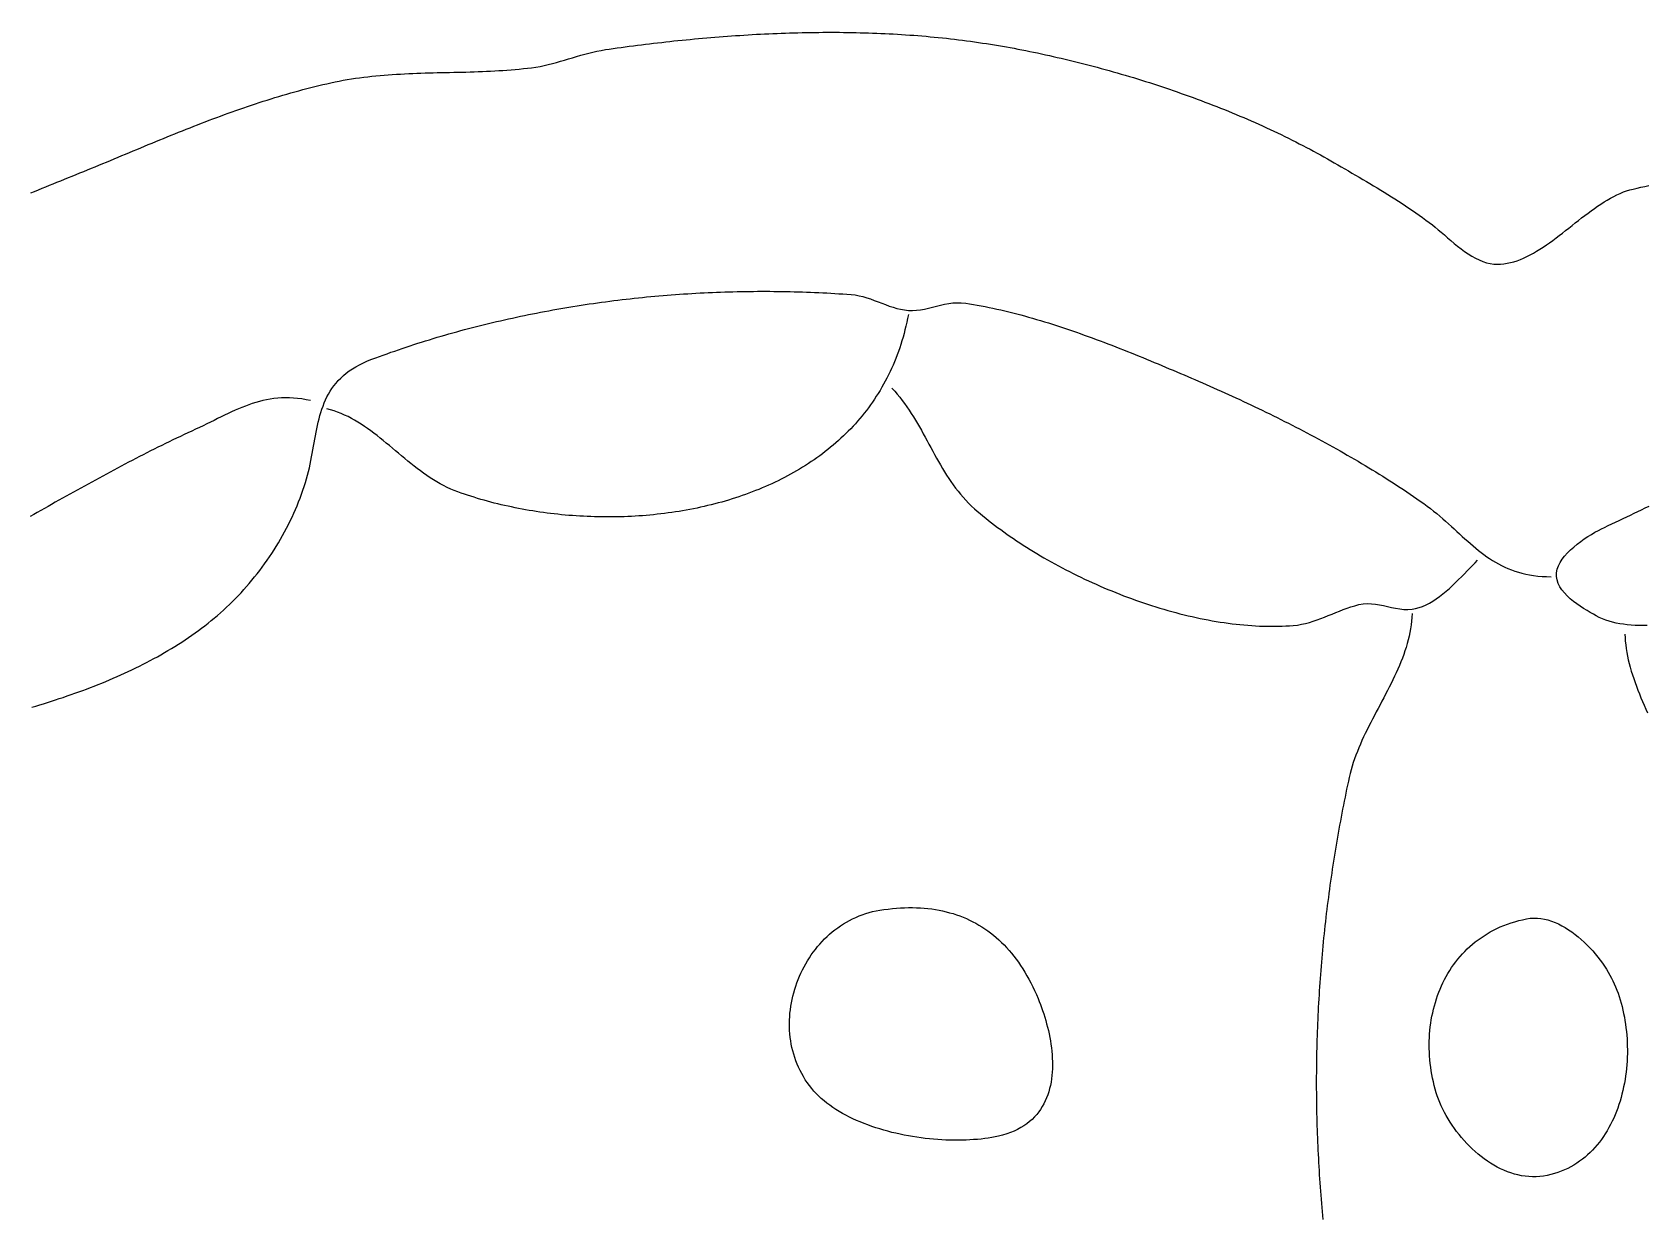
# Model space of a CAD drawing. Header units: millimetres. Extents: x 77 to 1225, y 196 to 1306.
# Drawn here: x 298.2 to 692.5, y 1013.1 to 1302.3 of the extents above; entities that cross this region are included whole.
import ezdxf

# ---------------------------------------------------------------- set-up
doc = ezdxf.new("R2010")
doc.units = ezdxf.units.MM
doc.layers.add('0_0_0', color=3, linetype='Continuous')

msp = doc.modelspace()

# ---------------------------------------------------------------- linework, layer by layer
at = {"layer": '0_0_0'}
for points in [[(297.9, 1263.12), (298.8, 1263.5), (299.71, 1263.88), (300.62, 1264.25), (301.53, 1264.63), (302.44, 1265), (303.35, 1265.36), (304.26, 1265.73), (305.18, 1266.1), (306.12, 1266.47), (307.05, 1266.85), (307.99, 1267.23), (308.93, 1267.61), (309.86, 1267.99), (310.8, 1268.37), (311.73, 1268.75), (312.66, 1269.13), (313.59, 1269.52), (314.52, 1269.9), (315.45, 1270.29), (316.38, 1270.67), (317.31, 1271.06), (318.24, 1271.45), (319.17, 1271.83), (320.09, 1272.22), (321.02, 1272.61), (321.94, 1272.99), (322.87, 1273.38), (323.79, 1273.76), (324.72, 1274.15), (325.64, 1274.53), (326.57, 1274.91), (327.49, 1275.3), (328.42, 1275.68), (329.34, 1276.06), (330.27, 1276.44), (331.19, 1276.81), (332.12, 1277.19), (333.05, 1277.56), (333.97, 1277.94), (334.9, 1278.31), (335.83, 1278.68), (336.76, 1279.04), (337.69, 1279.41), (338.62, 1279.77), (339.55, 1280.13), (340.48, 1280.49), (341.41, 1280.85), (342.35, 1281.2), (343.28, 1281.55), (344.22, 1281.9), (345.16, 1282.24), (346.1, 1282.58), (347.04, 1282.92), (347.98, 1283.26), (348.92, 1283.59), (349.87, 1283.92), (350.81, 1284.24), (351.76, 1284.56), (352.71, 1284.88), (353.66, 1285.19), (354.62, 1285.5), (355.57, 1285.8), (356.53, 1286.1), (357.49, 1286.4), (358.45, 1286.69), (359.41, 1286.98), (360.38, 1287.26), (361.35, 1287.54), (362.32, 1287.81), (363.29, 1288.08), (364.27, 1288.34), (365.25, 1288.59), (366.23, 1288.85), (367.21, 1289.09), (368.2, 1289.33), (369.19, 1289.57), (370.18, 1289.8), (371.18, 1290.02), (372.17, 1290.23), (373.17, 1290.43), (374.17, 1290.62), (375.17, 1290.79), (376.17, 1290.96), (377.17, 1291.11), (378.17, 1291.25), (379.17, 1291.38), (380.17, 1291.5), (381.17, 1291.61), (382.16, 1291.71), (383.16, 1291.81), (384.16, 1291.89), (385.16, 1291.97), (386.16, 1292.04), (387.16, 1292.1), (388.16, 1292.16), (389.16, 1292.21), (390.16, 1292.26), (391.16, 1292.3), (392.16, 1292.34), (393.15, 1292.38), (394.15, 1292.41), (395.15, 1292.44), (396.15, 1292.46), (397.15, 1292.49), (398.15, 1292.51), (399.15, 1292.53), (400.15, 1292.56), (401.15, 1292.58), (402.15, 1292.6), (403.15, 1292.63), (404.15, 1292.65), (405.15, 1292.68), (406.15, 1292.71), (407.15, 1292.75), (408.15, 1292.78), (409.16, 1292.83), (410.16, 1292.87), (411.16, 1292.92), (412.16, 1292.98), (413.16, 1293.04), (414.16, 1293.11), (415.16, 1293.19), (416.17, 1293.27), (417.17, 1293.37), (418.17, 1293.47), (419.17, 1293.58), (420.18, 1293.69), (421.21, 1293.84), (422.23, 1294.02), (423.24, 1294.23), (424.25, 1294.46), (425.25, 1294.71), (426.24, 1294.98), (427.23, 1295.26), (428.22, 1295.56), (429.2, 1295.85), (430.18, 1296.15), (431.17, 1296.45), (432.16, 1296.74), (433.14, 1297.02), (434.14, 1297.28), (435.14, 1297.52), (436.14, 1297.75), (437.15, 1297.94), (438.18, 1298.11), (439.15, 1298.25), (440.12, 1298.38), (441.1, 1298.52), (442.07, 1298.65), (443.05, 1298.79), (444.03, 1298.92), (445.02, 1299.05), (446, 1299.17), (446.99, 1299.3), (447.97, 1299.42), (448.96, 1299.54), (449.95, 1299.66), (450.95, 1299.77), (451.94, 1299.89), (452.93, 1300), (453.93, 1300.11), (454.93, 1300.22), (455.92, 1300.32), (456.92, 1300.42), (457.92, 1300.52), (458.92, 1300.62), (459.93, 1300.72), (460.93, 1300.81), (461.94, 1300.9), (462.94, 1300.99), (463.95, 1301.08), (464.95, 1301.16), (465.96, 1301.24), (466.97, 1301.32), (467.98, 1301.39), (468.99, 1301.47), (470, 1301.54), (471.01, 1301.6), (472.03, 1301.67), (473.04, 1301.73), (474.05, 1301.79), (475.06, 1301.85), (476.08, 1301.9), (477.09, 1301.95), (478.11, 1302), (479.12, 1302.04), (480.14, 1302.09), (481.15, 1302.12), (482.17, 1302.16), (483.18, 1302.19), (484.2, 1302.22), (485.22, 1302.25), (486.23, 1302.27), (487.25, 1302.29), (488.26, 1302.31), (489.28, 1302.32), (490.29, 1302.33), (491.31, 1302.34), (492.32, 1302.35), (493.34, 1302.35), (494.35, 1302.34), (495.37, 1302.34), (496.38, 1302.33), (497.39, 1302.31), (498.41, 1302.3), (499.42, 1302.28), (500.43, 1302.25), (501.44, 1302.23), (502.45, 1302.19), (503.46, 1302.16), (504.47, 1302.12), (505.48, 1302.08), (506.49, 1302.03), (507.49, 1301.98), (508.5, 1301.93), (509.5, 1301.87), (510.51, 1301.81), (511.51, 1301.75), (512.51, 1301.68), (513.51, 1301.61), (514.51, 1301.53), (515.51, 1301.45), (516.51, 1301.36), (517.5, 1301.27), (518.5, 1301.18), (519.49, 1301.08), (520.48, 1300.98), (521.48, 1300.88), (522.46, 1300.77), (523.45, 1300.65), (524.44, 1300.54), (525.42, 1300.41), (526.41, 1300.29), (527.39, 1300.15), (528.37, 1300.02), (529.35, 1299.88), (530.32, 1299.73), (531.3, 1299.59), (532.27, 1299.43), (533.24, 1299.27), (534.21, 1299.11), (535.18, 1298.94), (536.12, 1298.78), (537.06, 1298.61), (538, 1298.43), (538.95, 1298.25), (539.9, 1298.07), (540.86, 1297.88), (541.81, 1297.69), (542.77, 1297.49), (543.73, 1297.29), (544.69, 1297.09), (545.65, 1296.88), (546.62, 1296.66), (547.58, 1296.45), (548.55, 1296.23), (549.52, 1296), (550.49, 1295.77), (551.47, 1295.54), (552.44, 1295.3), (553.42, 1295.06), (554.39, 1294.82), (555.37, 1294.57), (556.35, 1294.32), (557.32, 1294.06), (558.3, 1293.8), (559.28, 1293.53), (560.26, 1293.26), (561.24, 1292.99), (562.22, 1292.72), (563.2, 1292.44), (564.18, 1292.15), (565.17, 1291.86), (566.15, 1291.57), (567.13, 1291.28), (568.11, 1290.98), (569.09, 1290.67), (570.06, 1290.37), (571.04, 1290.06), (572.02, 1289.74), (573, 1289.42), (573.97, 1289.1), (574.95, 1288.78), (575.92, 1288.45), (576.89, 1288.11), (577.87, 1287.78), (578.83, 1287.44), (579.8, 1287.09), (580.77, 1286.74), (581.73, 1286.39), (582.7, 1286.04), (583.66, 1285.68), (584.62, 1285.32), (585.57, 1284.95), (586.53, 1284.58), (587.48, 1284.21), (588.43, 1283.84), (589.38, 1283.46), (590.33, 1283.07), (591.27, 1282.69), (592.21, 1282.3), (593.14, 1281.9), (594.08, 1281.51), (595.01, 1281.11), (595.94, 1280.7), (596.86, 1280.29), (597.78, 1279.88), (598.7, 1279.47), (599.61, 1279.05), (600.52, 1278.63), (601.43, 1278.21), (602.33, 1277.78), (603.23, 1277.35), (604.13, 1276.92), (605.02, 1276.48), (605.9, 1276.04), (606.79, 1275.59), (607.66, 1275.15), (608.54, 1274.7), (609.41, 1274.24), (610.27, 1273.79), (611.13, 1273.33), (611.98, 1272.87), (612.83, 1272.4), (613.67, 1271.93), (614.51, 1271.46), (615.35, 1270.98), (616.18, 1270.5), (617.04, 1270), (617.9, 1269.5), (618.77, 1268.99), (619.65, 1268.49), (620.52, 1267.98), (621.4, 1267.47), (622.28, 1266.95), (623.15, 1266.44), (624.03, 1265.92), (624.91, 1265.4), (625.79, 1264.87), (626.67, 1264.34), (627.54, 1263.81), (628.42, 1263.27), (629.29, 1262.73), (630.16, 1262.19), (631.02, 1261.64), (631.88, 1261.09), (632.74, 1260.53), (633.59, 1259.97), (634.44, 1259.41), (635.28, 1258.83), (636.11, 1258.26), (636.94, 1257.68), (637.76, 1257.09), (638.57, 1256.49), (639.38, 1255.89), (640.18, 1255.29), (640.87, 1254.74), (641.6, 1254.14), (642.34, 1253.51), (643.1, 1252.85), (643.88, 1252.18), (644.68, 1251.49), (645.5, 1250.81), (646.33, 1250.14), (647.18, 1249.48), (648.03, 1248.85), (648.9, 1248.25), (649.78, 1247.69), (650.66, 1247.19), (651.56, 1246.75), (652.46, 1246.37), (653.36, 1246.07), (654.27, 1245.86), (655.18, 1245.74), (655.99, 1245.71), (656.81, 1245.73), (657.62, 1245.81), (658.43, 1245.93), (659.24, 1246.1), (660.04, 1246.32), (660.85, 1246.58), (661.65, 1246.88), (662.45, 1247.21), (663.24, 1247.58), (664.04, 1247.99), (664.83, 1248.42), (665.62, 1248.89), (666.41, 1249.38), (667.2, 1249.89), (667.99, 1250.42), (668.78, 1250.97), (669.56, 1251.54), (670.35, 1252.12), (671.13, 1252.72), (671.91, 1253.32), (672.7, 1253.93), (673.48, 1254.55), (674.26, 1255.16), (675.04, 1255.78), (675.82, 1256.39), (676.6, 1257), (677.38, 1257.6), (678.17, 1258.19), (678.95, 1258.77), (679.73, 1259.33), (680.51, 1259.88), (681.29, 1260.4), (682.08, 1260.91), (682.86, 1261.39), (683.65, 1261.84), (684.43, 1262.27), (685.22, 1262.66), (686.01, 1263.02), (686.8, 1263.35), (687.59, 1263.63), (688.38, 1263.88), (689.18, 1264.08), (690.13, 1264.29), (691.08, 1264.51), (692.04, 1264.73), (693, 1264.95)], [(298.12, 1137.51), (299.08, 1137.8), (300.04, 1138.1), (301, 1138.39), (301.96, 1138.7), (302.92, 1139), (303.88, 1139.31), (304.83, 1139.63), (305.79, 1139.95), (306.74, 1140.28), (307.7, 1140.61), (308.65, 1140.94), (309.59, 1141.28), (310.54, 1141.63), (311.48, 1141.98), (312.43, 1142.34), (313.37, 1142.7), (314.3, 1143.07), (315.24, 1143.45), (316.17, 1143.83), (317.09, 1144.22), (318.02, 1144.61), (318.94, 1145.01), (319.86, 1145.42), (320.77, 1145.83), (321.68, 1146.26), (322.58, 1146.68), (323.48, 1147.12), (324.38, 1147.56), (325.27, 1148.01), (326.16, 1148.46), (327.04, 1148.93), (327.92, 1149.4), (328.79, 1149.88), (329.66, 1150.36), (330.52, 1150.86), (331.37, 1151.36), (332.22, 1151.87), (333.07, 1152.39), (333.91, 1152.92), (334.74, 1153.46), (335.56, 1154), (336.38, 1154.55), (337.19, 1155.12), (338, 1155.69), (338.8, 1156.27), (339.59, 1156.86), (340.37, 1157.45), (341.15, 1158.06), (341.92, 1158.68), (342.68, 1159.31), (343.43, 1159.95), (344.18, 1160.59), (344.92, 1161.26), (345.66, 1161.94), (346.38, 1162.63), (347.1, 1163.33), (347.81, 1164.04), (348.52, 1164.76), (349.21, 1165.5), (349.89, 1166.25), (350.56, 1167), (351.23, 1167.77), (351.88, 1168.55), (352.52, 1169.34), (353.15, 1170.13), (353.77, 1170.94), (354.38, 1171.76), (354.98, 1172.58), (355.57, 1173.41), (356.15, 1174.25), (356.71, 1175.1), (357.27, 1175.96), (357.81, 1176.82), (358.34, 1177.69), (358.85, 1178.57), (359.35, 1179.46), (359.85, 1180.35), (360.32, 1181.25), (360.79, 1182.15), (361.24, 1183.06), (361.67, 1183.97), (362.1, 1184.89), (362.51, 1185.82), (362.9, 1186.75), (363.28, 1187.68), (363.64, 1188.62), (364, 1189.56), (364.33, 1190.51), (364.65, 1191.46), (364.95, 1192.41), (365.22, 1193.3), (365.47, 1194.2), (365.7, 1195.09), (365.91, 1195.98), (366.1, 1196.87), (366.29, 1197.76), (366.46, 1198.64), (366.62, 1199.52), (366.78, 1200.39), (366.94, 1201.26), (367.09, 1202.13), (367.24, 1202.98), (367.4, 1203.83), (367.56, 1204.68), (367.72, 1205.51), (367.9, 1206.34), (368.08, 1207.15), (368.28, 1207.96), (368.49, 1208.76), (368.72, 1209.54), (368.97, 1210.32), (369.24, 1211.08), (369.53, 1211.83), (369.85, 1212.57), (370.19, 1213.29), (370.57, 1214), (370.97, 1214.69), (371.42, 1215.37), (371.89, 1216.03), (372.41, 1216.68), (372.96, 1217.31), (373.56, 1217.92), (374.2, 1218.51), (374.89, 1219.08), (375.62, 1219.64), (376.41, 1220.17), (377.25, 1220.68), (378.14, 1221.18), (379.09, 1221.65), (380.1, 1222.09), (381.18, 1222.52), (382.1, 1222.86), (383.02, 1223.2), (383.95, 1223.54), (384.87, 1223.87), (385.8, 1224.2), (386.74, 1224.52), (387.67, 1224.84), (388.6, 1225.16), (389.54, 1225.48), (390.48, 1225.79), (391.42, 1226.09), (392.37, 1226.4), (393.31, 1226.69), (394.26, 1226.99), (395.21, 1227.28), (396.16, 1227.57), (397.11, 1227.86), (398.06, 1228.14), (399.02, 1228.41), (399.97, 1228.69), (400.93, 1228.96), (401.89, 1229.22), (402.85, 1229.49), (403.82, 1229.75), (404.78, 1230), (405.75, 1230.25), (406.71, 1230.5), (407.68, 1230.75), (408.65, 1230.99), (409.62, 1231.23), (410.6, 1231.46), (411.57, 1231.69), (412.54, 1231.92), (413.52, 1232.14), (414.5, 1232.36), (415.48, 1232.58), (416.46, 1232.79), (417.44, 1233), (418.42, 1233.2), (419.4, 1233.4), (420.39, 1233.6), (421.37, 1233.8), (422.36, 1233.99), (423.35, 1234.18), (424.34, 1234.36), (425.33, 1234.54), (426.32, 1234.72), (427.31, 1234.89), (428.3, 1235.06), (429.29, 1235.23), (430.28, 1235.39), (431.28, 1235.55), (432.27, 1235.7), (433.27, 1235.86), (434.26, 1236), (435.26, 1236.15), (436.26, 1236.29), (437.26, 1236.43), (438.26, 1236.56), (439.25, 1236.69), (440.25, 1236.82), (441.25, 1236.94), (442.25, 1237.07), (443.26, 1237.18), (444.26, 1237.3), (445.26, 1237.41), (446.26, 1237.51), (447.26, 1237.62), (448.27, 1237.71), (449.27, 1237.81), (450.27, 1237.9), (451.28, 1237.99), (452.28, 1238.08), (453.28, 1238.16), (454.29, 1238.24), (455.29, 1238.31), (456.29, 1238.39), (457.3, 1238.45), (458.3, 1238.52), (459.31, 1238.58), (460.31, 1238.64), (461.31, 1238.69), (462.32, 1238.74), (463.32, 1238.79), (464.33, 1238.84), (465.33, 1238.88), (466.33, 1238.91), (467.34, 1238.95), (468.34, 1238.98), (469.34, 1239.01), (470.34, 1239.03), (471.35, 1239.05), (472.35, 1239.07), (473.35, 1239.08), (474.35, 1239.09), (475.35, 1239.1), (476.35, 1239.1), (477.35, 1239.1), (478.35, 1239.1), (479.35, 1239.09), (480.34, 1239.08), (481.34, 1239.06), (482.34, 1239.05), (483.33, 1239.03), (484.33, 1239), (485.32, 1238.98), (486.32, 1238.95), (487.31, 1238.91), (488.3, 1238.87), (489.29, 1238.83), (490.28, 1238.79), (491.27, 1238.74), (492.26, 1238.69), (493.25, 1238.64), (494.24, 1238.58), (495.22, 1238.52), (496.21, 1238.46), (497.19, 1238.39), (498.18, 1238.32), (499.16, 1238.21), (500.13, 1238.03), (501.08, 1237.81), (502.02, 1237.53), (502.95, 1237.22), (503.87, 1236.89), (504.79, 1236.54), (505.7, 1236.19), (506.61, 1235.84), (507.53, 1235.51), (508.44, 1235.2), (509.36, 1234.93), (510.29, 1234.71), (511.23, 1234.54), (512.18, 1234.43), (513.18, 1234.41), (514.18, 1234.47), (515.17, 1234.59), (516.15, 1234.77), (517.12, 1234.98), (518.09, 1235.22), (519.07, 1235.47), (520.05, 1235.71), (521.03, 1235.93), (522.03, 1236.12), (523.04, 1236.25), (524.06, 1236.32), (525.11, 1236.3), (526.18, 1236.19), (527.12, 1236.05), (528.07, 1235.89), (529.02, 1235.72), (529.98, 1235.55), (530.93, 1235.36), (531.89, 1235.17), (532.85, 1234.97), (533.81, 1234.76), (534.77, 1234.54), (535.74, 1234.32), (536.7, 1234.08), (537.67, 1233.84), (538.64, 1233.59), (539.61, 1233.34), (540.58, 1233.07), (541.55, 1232.8), (542.52, 1232.53), (543.49, 1232.25), (544.46, 1231.96), (545.44, 1231.66), (546.41, 1231.36), (547.38, 1231.05), (548.35, 1230.74), (549.33, 1230.42), (550.3, 1230.1), (551.27, 1229.78), (552.24, 1229.44), (553.21, 1229.11), (554.18, 1228.77), (555.14, 1228.42), (556.11, 1228.07), (557.08, 1227.72), (558.04, 1227.37), (559, 1227.01), (559.96, 1226.65), (560.92, 1226.28), (561.88, 1225.91), (562.83, 1225.54), (563.79, 1225.17), (564.74, 1224.8), (565.68, 1224.42), (566.63, 1224.04), (567.57, 1223.66), (568.51, 1223.28), (569.45, 1222.9), (570.38, 1222.51), (571.31, 1222.13), (572.24, 1221.74), (573.16, 1221.36), (574.08, 1220.97), (575, 1220.59), (575.91, 1220.2), (576.82, 1219.82), (577.72, 1219.43), (578.62, 1219.05), (579.52, 1218.67), (580.41, 1218.29), (581.29, 1217.91), (582.18, 1217.53), (583.08, 1217.14), (583.99, 1216.75), (584.9, 1216.35), (585.8, 1215.95), (586.71, 1215.55), (587.63, 1215.14), (588.54, 1214.73), (589.45, 1214.32), (590.36, 1213.91), (591.28, 1213.49), (592.19, 1213.07), (593.11, 1212.65), (594.02, 1212.22), (594.94, 1211.79), (595.85, 1211.36), (596.77, 1210.92), (597.68, 1210.49), (598.6, 1210.05), (599.51, 1209.6), (600.43, 1209.16), (601.34, 1208.71), (602.26, 1208.25), (603.17, 1207.8), (604.08, 1207.34), (604.99, 1206.88), (605.9, 1206.41), (606.81, 1205.95), (607.72, 1205.48), (608.62, 1205.01), (609.53, 1204.53), (610.43, 1204.05), (611.33, 1203.57), (612.23, 1203.09), (613.13, 1202.6), (614.03, 1202.11), (614.92, 1201.62), (615.82, 1201.13), (616.71, 1200.63), (617.6, 1200.13), (618.48, 1199.63), (619.36, 1199.12), (620.25, 1198.61), (621.12, 1198.1), (622, 1197.59), (622.87, 1197.07), (623.74, 1196.55), (624.61, 1196.03), (625.47, 1195.51), (626.33, 1194.98), (627.19, 1194.45), (628.04, 1193.92), (628.89, 1193.38), (629.74, 1192.84), (630.58, 1192.3), (631.42, 1191.76), (632.25, 1191.22), (633.08, 1190.67), (633.91, 1190.12), (634.73, 1189.56), (635.55, 1189.01), (636.37, 1188.45), (637.18, 1187.89), (638.03, 1187.29), (638.86, 1186.67), (639.66, 1186.06), (640.44, 1185.44), (641.21, 1184.81), (641.95, 1184.19), (642.68, 1183.56), (643.4, 1182.93), (644.1, 1182.31), (644.79, 1181.69), (645.47, 1181.07), (646.14, 1180.45), (646.81, 1179.85), (647.47, 1179.24), (648.12, 1178.65), (648.78, 1178.06), (649.43, 1177.49), (650.08, 1176.92), (650.74, 1176.37), (651.4, 1175.83), (652.07, 1175.31), (652.75, 1174.8), (653.43, 1174.3), (654.13, 1173.83), (654.84, 1173.37), (655.56, 1172.93), (656.3, 1172.51), (657.05, 1172.11), (657.83, 1171.74), (658.62, 1171.39), (659.44, 1171.06), (660.28, 1170.76), (661.15, 1170.49), (662.04, 1170.25), (662.96, 1170.03), (663.91, 1169.85), (664.89, 1169.69), (665.91, 1169.57), (666.96, 1169.48), (668.05, 1169.43), (669.18, 1169.41)], [(512.18, 1233.41), (511.99, 1232.46), (511.79, 1231.53), (511.58, 1230.6), (511.36, 1229.69), (511.13, 1228.79), (510.88, 1227.89), (510.62, 1227.01), (510.34, 1226.13), (510.06, 1225.27), (509.76, 1224.41), (509.45, 1223.57), (509.12, 1222.73), (508.79, 1221.91), (508.44, 1221.09), (508.09, 1220.28), (507.72, 1219.49), (507.34, 1218.7), (506.94, 1217.92), (506.54, 1217.16), (506.13, 1216.4), (505.7, 1215.65), (505.26, 1214.91), (504.82, 1214.18), (504.36, 1213.46), (503.89, 1212.75), (503.41, 1212.05), (502.93, 1211.36), (502.43, 1210.67), (501.92, 1210), (501.4, 1209.34), (500.88, 1208.68), (500.34, 1208.04), (499.79, 1207.4), (499.24, 1206.77), (498.67, 1206.16), (498.1, 1205.55), (497.51, 1204.95), (496.92, 1204.36), (496.32, 1203.78), (495.71, 1203.2), (495.09, 1202.64), (494.47, 1202.09), (493.83, 1201.54), (493.19, 1201), (492.54, 1200.48), (491.88, 1199.96), (491.22, 1199.45), (490.55, 1198.95), (489.87, 1198.46), (489.18, 1197.97), (488.48, 1197.5), (487.78, 1197.03), (487.07, 1196.57), (486.35, 1196.12), (485.63, 1195.68), (484.9, 1195.25), (484.17, 1194.83), (483.42, 1194.42), (482.68, 1194.01), (481.92, 1193.61), (481.16, 1193.22), (480.39, 1192.84), (479.62, 1192.47), (478.84, 1192.11), (478.06, 1191.75), (477.27, 1191.41), (476.48, 1191.07), (475.68, 1190.74), (474.88, 1190.42), (474.07, 1190.1), (473.25, 1189.8), (472.44, 1189.5), (471.61, 1189.21), (470.79, 1188.93), (469.96, 1188.66), (469.12, 1188.39), (468.28, 1188.13), (467.44, 1187.88), (466.59, 1187.64), (465.74, 1187.41), (464.89, 1187.19), (464.03, 1186.97), (463.17, 1186.76), (462.3, 1186.56), (461.44, 1186.36), (460.57, 1186.18), (459.7, 1186), (458.82, 1185.83), (457.94, 1185.67), (457.06, 1185.51), (456.18, 1185.37), (455.3, 1185.23), (454.41, 1185.1), (453.52, 1184.97), (452.63, 1184.85), (451.74, 1184.75), (450.85, 1184.64), (449.95, 1184.55), (449.05, 1184.46), (448.16, 1184.38), (447.26, 1184.31), (446.36, 1184.25), (445.46, 1184.19), (444.56, 1184.14), (443.66, 1184.1), (442.76, 1184.06), (441.85, 1184.03), (440.95, 1184.01), (440.05, 1184), (439.15, 1183.99), (438.25, 1183.99), (437.34, 1184), (436.44, 1184.02), (435.54, 1184.04), (434.64, 1184.07), (433.74, 1184.1), (432.85, 1184.15), (431.95, 1184.2), (431.05, 1184.25), (430.16, 1184.32), (429.26, 1184.39), (428.37, 1184.46), (427.48, 1184.55), (426.59, 1184.64), (425.71, 1184.74), (424.82, 1184.84), (423.94, 1184.95), (423.06, 1185.07), (422.19, 1185.19), (421.31, 1185.32), (420.44, 1185.46), (419.57, 1185.61), (418.7, 1185.76), (417.84, 1185.91), (416.98, 1186.08), (416.12, 1186.25), (415.27, 1186.43), (414.42, 1186.61), (413.57, 1186.8), (412.73, 1186.99), (411.89, 1187.2), (411.06, 1187.4), (410.23, 1187.62), (409.4, 1187.84), (408.58, 1188.07), (407.76, 1188.3), (406.95, 1188.54), (406.14, 1188.79), (405.34, 1189.04), (404.54, 1189.3), (403.75, 1189.56), (402.96, 1189.83), (402.18, 1190.11), (401.28, 1190.44), (400.41, 1190.81), (399.54, 1191.21), (398.69, 1191.64), (397.85, 1192.09), (397.02, 1192.57), (396.21, 1193.07), (395.4, 1193.59), (394.6, 1194.13), (393.81, 1194.69), (393.02, 1195.26), (392.25, 1195.84), (391.48, 1196.44), (390.71, 1197.05), (389.95, 1197.66), (389.19, 1198.28), (388.44, 1198.91), (387.69, 1199.54), (386.93, 1200.17), (386.18, 1200.79), (385.43, 1201.42), (384.68, 1202.04), (383.93, 1202.66), (383.18, 1203.26), (382.42, 1203.86), (381.66, 1204.45), (380.89, 1205.02), (380.12, 1205.57), (379.34, 1206.11), (378.56, 1206.63), (377.76, 1207.13), (376.96, 1207.61), (376.16, 1208.06), (375.34, 1208.49), (374.51, 1208.89), (373.67, 1209.26), (372.81, 1209.6), (371.95, 1209.9), (371.07, 1210.17), (370.18, 1210.41)], [(508.18, 1215.41), (508.84, 1214.69), (509.48, 1213.96), (510.1, 1213.21), (510.69, 1212.45), (511.27, 1211.68), (511.83, 1210.89), (512.37, 1210.1), (512.9, 1209.29), (513.41, 1208.48), (513.91, 1207.66), (514.41, 1206.83), (514.89, 1205.99), (515.36, 1205.15), (515.83, 1204.31), (516.29, 1203.47), (516.76, 1202.62), (517.21, 1201.77), (517.67, 1200.92), (518.13, 1200.07), (518.6, 1199.22), (519.07, 1198.38), (519.54, 1197.54), (520.02, 1196.7), (520.51, 1195.87), (521.01, 1195.05), (521.52, 1194.23), (522.05, 1193.42), (522.59, 1192.62), (523.14, 1191.83), (523.72, 1191.05), (524.31, 1190.29), (524.92, 1189.54), (525.56, 1188.8), (526.22, 1188.07), (526.91, 1187.37), (527.62, 1186.67), (528.36, 1186), (529.02, 1185.43), (529.7, 1184.85), (530.38, 1184.28), (531.08, 1183.71), (531.79, 1183.14), (532.51, 1182.58), (533.24, 1182.02), (533.98, 1181.46), (534.73, 1180.91), (535.49, 1180.35), (536.25, 1179.8), (537.03, 1179.26), (537.82, 1178.72), (538.62, 1178.18), (539.43, 1177.65), (540.24, 1177.12), (541.07, 1176.59), (541.9, 1176.07), (542.74, 1175.55), (543.59, 1175.04), (544.44, 1174.53), (545.3, 1174.03), (546.17, 1173.53), (547.05, 1173.03), (547.93, 1172.54), (548.82, 1172.06), (549.72, 1171.58), (550.62, 1171.11), (551.53, 1170.64), (552.45, 1170.18), (553.37, 1169.73), (554.29, 1169.28), (555.22, 1168.84), (556.16, 1168.4), (557.1, 1167.97), (558.04, 1167.55), (558.99, 1167.13), (559.94, 1166.72), (560.9, 1166.31), (561.86, 1165.92), (562.82, 1165.53), (563.79, 1165.15), (564.75, 1164.77), (565.73, 1164.41), (566.7, 1164.05), (567.68, 1163.69), (568.66, 1163.35), (569.64, 1163.02), (570.62, 1162.69), (571.6, 1162.37), (572.59, 1162.06), (573.57, 1161.76), (574.56, 1161.46), (575.55, 1161.18), (576.53, 1160.9), (577.52, 1160.64), (578.51, 1160.38), (579.5, 1160.13), (580.48, 1159.89), (581.47, 1159.66), (582.46, 1159.45), (583.44, 1159.24), (584.42, 1159.04), (585.4, 1158.85), (586.38, 1158.67), (587.36, 1158.5), (588.34, 1158.34), (589.31, 1158.19), (590.28, 1158.06), (591.25, 1157.93), (592.21, 1157.82), (593.17, 1157.71), (594.13, 1157.62), (595.09, 1157.54), (596.04, 1157.47), (596.98, 1157.41), (597.93, 1157.37), (598.86, 1157.33), (599.8, 1157.31), (600.72, 1157.3), (601.65, 1157.3), (602.56, 1157.32), (603.48, 1157.34), (604.38, 1157.38), (605.28, 1157.44), (606.18, 1157.5), (607.19, 1157.61), (608.18, 1157.78), (609.15, 1157.99), (610.11, 1158.24), (611.05, 1158.53), (611.99, 1158.84), (612.91, 1159.18), (613.83, 1159.54), (614.74, 1159.91), (615.65, 1160.28), (616.56, 1160.66), (617.47, 1161.03), (618.39, 1161.38), (619.32, 1161.72), (620.26, 1162.04), (621.21, 1162.33), (622.18, 1162.58), (623.22, 1162.77), (624.24, 1162.84), (625.25, 1162.81), (626.25, 1162.71), (627.25, 1162.54), (628.23, 1162.35), (629.22, 1162.13), (630.2, 1161.91), (631.18, 1161.71), (632.17, 1161.55), (633.16, 1161.44), (634.16, 1161.42), (635.18, 1161.49), (636.04, 1161.63), (636.89, 1161.86), (637.75, 1162.17), (638.6, 1162.54), (639.44, 1162.97), (640.27, 1163.47), (641.1, 1164.01), (641.92, 1164.6), (642.73, 1165.22), (643.52, 1165.88), (644.3, 1166.56), (645.07, 1167.26), (645.83, 1167.97), (646.56, 1168.69), (647.28, 1169.41), (647.98, 1170.13), (648.67, 1170.83), (649.33, 1171.52), (649.97, 1172.18), (650.58, 1172.81), (651.18, 1173.41)], [(366.18, 1212.41), (365.1, 1212.63), (364.05, 1212.81), (363.02, 1212.94), (362.02, 1213.03), (361.03, 1213.08), (360.06, 1213.09), (359.11, 1213.06), (358.18, 1213), (357.26, 1212.9), (356.35, 1212.77), (355.46, 1212.61), (354.57, 1212.42), (353.7, 1212.2), (352.83, 1211.96), (351.97, 1211.69), (351.12, 1211.4), (350.27, 1211.09), (349.43, 1210.76), (348.58, 1210.41), (347.74, 1210.04), (346.89, 1209.66), (346.05, 1209.27), (345.2, 1208.86), (344.34, 1208.45), (343.48, 1208.02), (342.61, 1207.59), (341.74, 1207.16), (340.85, 1206.72), (339.95, 1206.28), (339.04, 1205.84), (338.11, 1205.4), (337.18, 1204.96), (336.25, 1204.54), (335.33, 1204.11), (334.41, 1203.68), (333.49, 1203.25), (332.58, 1202.81), (331.66, 1202.37), (330.75, 1201.92), (329.84, 1201.48), (328.93, 1201.03), (328.02, 1200.58), (327.12, 1200.12), (326.21, 1199.66), (325.31, 1199.2), (324.41, 1198.74), (323.51, 1198.28), (322.61, 1197.81), (321.71, 1197.34), (320.81, 1196.87), (319.92, 1196.39), (319.02, 1195.92), (318.12, 1195.44), (317.23, 1194.96), (316.34, 1194.48), (315.44, 1193.99), (314.55, 1193.51), (313.66, 1193.02), (312.77, 1192.53), (311.87, 1192.04), (310.98, 1191.55), (310.09, 1191.06), (309.2, 1190.56), (308.31, 1190.07), (307.42, 1189.57), (306.53, 1189.07), (305.64, 1188.58), (304.74, 1188.08), (303.85, 1187.57), (302.96, 1187.07), (302.07, 1186.57), (301.18, 1186.07), (300.3, 1185.58), (299.44, 1185.08), (298.57, 1184.59), (297.7, 1184.09)], [(692.61, 1157.49), (691.62, 1157.48), (690.63, 1157.49), (689.66, 1157.52), (688.7, 1157.58), (687.76, 1157.67), (686.83, 1157.78), (685.92, 1157.92), (685.03, 1158.1), (684.16, 1158.31), (683.32, 1158.54), (682.49, 1158.82), (681.69, 1159.13), (680.92, 1159.47), (680.18, 1159.86), (679.47, 1160.25), (678.72, 1160.67), (677.92, 1161.14), (677.09, 1161.65), (676.25, 1162.19), (675.41, 1162.77), (674.59, 1163.38), (673.8, 1164.03), (673.06, 1164.71), (672.39, 1165.43), (671.79, 1166.18), (671.28, 1166.96), (670.89, 1167.77), (670.62, 1168.62), (670.48, 1169.49), (670.5, 1170.39), (670.66, 1171.22), (670.95, 1172.04), (671.36, 1172.85), (671.86, 1173.65), (672.46, 1174.44), (673.14, 1175.2), (673.88, 1175.94), (674.68, 1176.66), (675.51, 1177.35), (676.38, 1178), (677.26, 1178.62), (678.14, 1179.21), (679.02, 1179.75), (679.87, 1180.25), (680.69, 1180.7), (681.46, 1181.1), (682.18, 1181.45), (683.08, 1181.88), (683.99, 1182.31), (684.89, 1182.74), (685.8, 1183.17), (686.71, 1183.6), (687.61, 1184.03), (688.52, 1184.46), (689.43, 1184.89), (690.34, 1185.32), (691.25, 1185.76), (692.16, 1186.19), (693.07, 1186.63)], [(635.18, 1160.41), (635.14, 1159.47), (635.06, 1158.54), (634.96, 1157.62), (634.83, 1156.7), (634.66, 1155.78), (634.47, 1154.87), (634.25, 1153.96), (634.01, 1153.06), (633.74, 1152.16), (633.45, 1151.27), (633.15, 1150.38), (632.82, 1149.49), (632.47, 1148.6), (632.1, 1147.72), (631.72, 1146.84), (631.33, 1145.96), (630.92, 1145.09), (630.5, 1144.21), (630.08, 1143.34), (629.64, 1142.47), (629.19, 1141.6), (628.74, 1140.73), (628.29, 1139.86), (627.83, 1138.99), (627.37, 1138.13), (626.91, 1137.26), (626.45, 1136.39), (625.99, 1135.52), (625.54, 1134.65), (625.09, 1133.78), (624.64, 1132.9), (624.21, 1132.03), (623.78, 1131.15), (623.36, 1130.27), (622.96, 1129.39), (622.57, 1128.51), (622.19, 1127.62), (621.83, 1126.74), (621.48, 1125.84), (621.15, 1124.95), (620.85, 1124.05), (620.56, 1123.14), (620.3, 1122.24), (620.06, 1121.32), (619.84, 1120.41), (619.64, 1119.44), (619.43, 1118.48), (619.22, 1117.51), (619.02, 1116.54), (618.82, 1115.57), (618.63, 1114.6), (618.43, 1113.63), (618.24, 1112.66), (618.06, 1111.69), (617.87, 1110.71), (617.69, 1109.74), (617.51, 1108.76), (617.33, 1107.79), (617.16, 1106.81), (616.99, 1105.84), (616.82, 1104.86), (616.65, 1103.88), (616.49, 1102.9), (616.33, 1101.92), (616.17, 1100.94), (616.02, 1099.96), (615.86, 1098.98), (615.71, 1098), (615.57, 1097.02), (615.42, 1096.03), (615.28, 1095.05), (615.14, 1094.06), (615.01, 1093.08), (614.88, 1092.09), (614.75, 1091.11), (614.62, 1090.12), (614.5, 1089.13), (614.37, 1088.15), (614.25, 1087.16), (614.14, 1086.17), (614.03, 1085.18), (613.92, 1084.19), (613.81, 1083.2), (613.7, 1082.21), (613.6, 1081.22), (613.5, 1080.23), (613.41, 1079.23), (613.31, 1078.24), (613.22, 1077.25), (613.13, 1076.26), (613.05, 1075.26), (612.97, 1074.27), (612.89, 1073.28), (612.81, 1072.28), (612.74, 1071.29), (612.66, 1070.29), (612.6, 1069.3), (612.53, 1068.3), (612.47, 1067.3), (612.41, 1066.31), (612.35, 1065.31), (612.3, 1064.31), (612.25, 1063.32), (612.2, 1062.32), (612.15, 1061.32), (612.11, 1060.33), (612.07, 1059.33), (612.03, 1058.33), (612, 1057.33), (611.97, 1056.33), (611.94, 1055.33), (611.91, 1054.34), (611.89, 1053.34), (611.87, 1052.34), (611.85, 1051.34), (611.84, 1050.34), (611.83, 1049.34), (611.82, 1048.34), (611.81, 1047.34), (611.81, 1046.34), (611.81, 1045.34), (611.81, 1044.34), (611.82, 1043.35), (611.83, 1042.35), (611.84, 1041.35), (611.85, 1040.35), (611.87, 1039.35), (611.89, 1038.35), (611.92, 1037.35), (611.94, 1036.35), (611.97, 1035.35), (612, 1034.35), (612.04, 1033.35), (612.07, 1032.35), (612.12, 1031.35), (612.16, 1030.36), (612.21, 1029.36), (612.25, 1028.36), (612.31, 1027.36), (612.36, 1026.36), (612.42, 1025.36), (612.48, 1024.37), (612.54, 1023.37), (612.61, 1022.37), (612.68, 1021.37), (612.75, 1020.38), (612.83, 1019.38), (612.91, 1018.39), (612.99, 1017.39), (613.07, 1016.39), (613.16, 1015.4), (613.25, 1014.4), (613.34, 1013.41), (613.44, 1012.46)], [(687.18, 1155.41), (687.21, 1154.52), (687.27, 1153.63), (687.37, 1152.74), (687.49, 1151.84), (687.63, 1150.93), (687.81, 1150.03), (688, 1149.12), (688.22, 1148.2), (688.47, 1147.29), (688.73, 1146.37), (689.01, 1145.45), (689.32, 1144.52), (689.64, 1143.6), (689.98, 1142.67), (690.33, 1141.74), (690.7, 1140.8), (691.09, 1139.87), (691.48, 1138.94), (691.89, 1138), (692.31, 1137.06), (692.73, 1136.13)], [(505.18, 1087.97), (506.22, 1088.13), (507.25, 1088.26), (508.27, 1088.38), (509.28, 1088.47), (510.28, 1088.54), (511.27, 1088.58), (512.25, 1088.61), (513.22, 1088.61), (514.17, 1088.59), (515.12, 1088.54), (516.05, 1088.47), (516.97, 1088.39), (517.88, 1088.27), (518.78, 1088.14), (519.67, 1087.98), (520.55, 1087.8), (521.41, 1087.6), (522.26, 1087.37), (523.1, 1087.13), (523.93, 1086.86), (524.75, 1086.57), (525.55, 1086.25), (526.35, 1085.91), (527.13, 1085.55), (527.9, 1085.17), (528.65, 1084.77), (529.4, 1084.34), (530.13, 1083.89), (530.85, 1083.42), (531.56, 1082.93), (532.25, 1082.41), (532.94, 1081.87), (533.61, 1081.31), (534.26, 1080.72), (534.91, 1080.12), (535.54, 1079.49), (536.16, 1078.84), (536.77, 1078.17), (537.36, 1077.47), (537.94, 1076.75), (538.51, 1076.01), (539.06, 1075.25), (539.6, 1074.47), (540.13, 1073.66), (540.64, 1072.83), (541.14, 1071.98), (541.63, 1071.11), (542.1, 1070.21), (542.56, 1069.29), (543.01, 1068.35), (543.44, 1067.39), (543.86, 1066.41), (544.15, 1065.69), (544.44, 1064.96), (544.71, 1064.21), (544.98, 1063.44), (545.24, 1062.66), (545.49, 1061.87), (545.73, 1061.07), (545.95, 1060.25), (546.17, 1059.43), (546.37, 1058.6), (546.55, 1057.76), (546.72, 1056.92), (546.87, 1056.07), (547, 1055.22), (547.12, 1054.37), (547.21, 1053.51), (547.29, 1052.66), (547.34, 1051.81), (547.37, 1050.96), (547.38, 1050.11), (547.36, 1049.27), (547.32, 1048.44), (547.25, 1047.61), (547.15, 1046.79), (547.03, 1045.99), (546.87, 1045.19), (546.69, 1044.4), (546.47, 1043.63), (546.22, 1042.87), (545.94, 1042.13), (545.63, 1041.41), (545.28, 1040.7), (544.9, 1040.01), (544.47, 1039.34), (544.02, 1038.7), (543.52, 1038.07), (542.98, 1037.48), (542.4, 1036.9), (541.78, 1036.35), (541.12, 1035.83), (540.41, 1035.34), (539.66, 1034.88), (538.87, 1034.45), (538.02, 1034.05), (537.14, 1033.69), (536.2, 1033.36), (535.21, 1033.06), (534.18, 1032.8), (533.37, 1032.63), (532.54, 1032.48), (531.7, 1032.34), (530.83, 1032.21), (529.95, 1032.1), (529.05, 1032.01), (528.13, 1031.94), (527.2, 1031.87), (526.26, 1031.83), (525.3, 1031.8), (524.33, 1031.79), (523.35, 1031.79), (522.37, 1031.81), (521.37, 1031.84), (520.37, 1031.89), (519.36, 1031.96), (518.34, 1032.04), (517.32, 1032.13), (516.3, 1032.25), (515.28, 1032.38), (514.25, 1032.52), (513.23, 1032.68), (512.21, 1032.86), (511.19, 1033.06), (510.17, 1033.27), (509.16, 1033.49), (508.16, 1033.73), (507.16, 1033.99), (506.17, 1034.27), (505.18, 1034.56), (504.21, 1034.86), (503.25, 1035.19), (502.3, 1035.53), (501.37, 1035.88), (500.45, 1036.26), (499.54, 1036.64), (498.66, 1037.05), (497.79, 1037.47), (496.93, 1037.91), (496.1, 1038.36), (495.29, 1038.83), (494.5, 1039.32), (493.74, 1039.82), (492.99, 1040.34), (492.28, 1040.88), (491.59, 1041.43), (490.92, 1042), (490.29, 1042.59), (489.69, 1043.19), (489.11, 1043.81), (488.57, 1044.45), (488.02, 1045.15), (487.5, 1045.86), (487.01, 1046.59), (486.56, 1047.33), (486.13, 1048.08), (485.73, 1048.84), (485.36, 1049.61), (485.03, 1050.4), (484.72, 1051.19), (484.43, 1051.99), (484.18, 1052.8), (483.96, 1053.61), (483.76, 1054.43), (483.59, 1055.26), (483.45, 1056.09), (483.34, 1056.92), (483.25, 1057.76), (483.19, 1058.6), (483.15, 1059.45), (483.15, 1060.29), (483.16, 1061.14), (483.21, 1061.98), (483.27, 1062.83), (483.37, 1063.67), (483.48, 1064.51), (483.62, 1065.35), (483.79, 1066.18), (483.98, 1067.01), (484.19, 1067.83), (484.43, 1068.65), (484.69, 1069.46), (484.97, 1070.26), (485.27, 1071.06), (485.6, 1071.85), (485.95, 1072.62), (486.32, 1073.39), (486.71, 1074.15), (487.12, 1074.89), (487.55, 1075.62), (488, 1076.34), (488.48, 1077.05), (488.97, 1077.74), (489.48, 1078.41), (490.01, 1079.07), (490.57, 1079.71), (491.14, 1080.34), (491.72, 1080.95), (492.33, 1081.54), (492.96, 1082.1), (493.6, 1082.65), (494.26, 1083.18), (494.94, 1083.69), (495.63, 1084.17), (496.34, 1084.63), (497.07, 1085.07), (497.81, 1085.48), (498.57, 1085.87), (499.34, 1086.23), (500.13, 1086.56), (500.94, 1086.87), (501.76, 1087.15), (502.59, 1087.4), (503.44, 1087.62), (504.3, 1087.81), (505.18, 1087.97)]]:
    msp.add_lwpolyline(points, dxfattribs=at)
msp.add_lwpolyline([(663.18, 1085.86), (664.04, 1086), (664.92, 1086.05), (665.79, 1086.04), (666.66, 1085.95), (667.53, 1085.8), (668.39, 1085.59), (669.26, 1085.32), (670.11, 1085), (670.96, 1084.62), (671.79, 1084.19), (672.62, 1083.72), (673.43, 1083.21), (674.23, 1082.66), (675.01, 1082.07), (675.78, 1081.46), (676.53, 1080.81), (677.25, 1080.14), (677.96, 1079.45), (678.65, 1078.74), (679.31, 1078.01), (679.94, 1077.28), (680.55, 1076.54), (681.12, 1075.79), (681.67, 1075.04), (682.19, 1074.3), (682.67, 1073.56), (683.12, 1072.83), (683.53, 1072.11), (683.9, 1071.41), (684.25, 1070.69), (684.59, 1069.96), (684.91, 1069.22), (685.21, 1068.45), (685.5, 1067.68), (685.77, 1066.88), (686.03, 1066.08), (686.26, 1065.26), (686.48, 1064.43), (686.69, 1063.6), (686.87, 1062.75), (687.04, 1061.89), (687.19, 1061.02), (687.33, 1060.14), (687.44, 1059.26), (687.54, 1058.37), (687.62, 1057.48), (687.69, 1056.58), (687.73, 1055.68), (687.76, 1054.77), (687.77, 1053.87), (687.77, 1052.96), (687.74, 1052.05), (687.7, 1051.14), (687.63, 1050.23), (687.55, 1049.32), (687.45, 1048.41), (687.33, 1047.51), (687.2, 1046.61), (687.04, 1045.72), (686.87, 1044.83), (686.67, 1043.95), (686.46, 1043.07), (686.23, 1042.2), (685.98, 1041.35), (685.71, 1040.5), (685.42, 1039.66), (685.11, 1038.83), (684.78, 1038.01), (684.43, 1037.21), (684.07, 1036.42), (683.68, 1035.64), (683.27, 1034.88), (682.84, 1034.13), (682.39, 1033.4), (681.93, 1032.69), (681.44, 1031.99), (680.93, 1031.31), (680.4, 1030.66), (679.85, 1030.02), (679.28, 1029.4), (678.69, 1028.81), (678.07, 1028.24), (677.44, 1027.69), (676.79, 1027.16), (676.11, 1026.66), (675.41, 1026.19), (674.7, 1025.74), (673.96, 1025.32), (673.2, 1024.93), (672.41, 1024.57), (671.61, 1024.23), (670.78, 1023.93), (669.94, 1023.66), (669.07, 1023.42), (668.18, 1023.21), (667.28, 1023.04), (666.38, 1022.94), (665.48, 1022.88), (664.59, 1022.87), (663.7, 1022.91), (662.82, 1023.01), (661.94, 1023.14), (661.06, 1023.32), (660.19, 1023.55), (659.34, 1023.81), (658.48, 1024.12), (657.64, 1024.46), (656.81, 1024.84), (655.99, 1025.26), (655.18, 1025.71), (654.38, 1026.19), (653.6, 1026.7), (652.83, 1027.25), (652.07, 1027.81), (651.33, 1028.41), (650.61, 1029.03), (649.9, 1029.67), (649.22, 1030.34), (648.55, 1031.02), (647.9, 1031.72), (647.27, 1032.44), (646.67, 1033.18), (646.08, 1033.92), (645.52, 1034.68), (644.99, 1035.46), (644.47, 1036.24), (643.99, 1037.02), (643.53, 1037.82), (643.09, 1038.61), (642.69, 1039.41), (642.31, 1040.22), (641.96, 1041.02), (641.65, 1041.82), (641.36, 1042.62), (641.11, 1043.41), (640.86, 1044.29), (640.62, 1045.18), (640.41, 1046.08), (640.21, 1046.97), (640.04, 1047.87), (639.89, 1048.77), (639.75, 1049.67), (639.64, 1050.57), (639.55, 1051.47), (639.48, 1052.37), (639.43, 1053.27), (639.4, 1054.17), (639.39, 1055.07), (639.4, 1055.96), (639.44, 1056.85), (639.49, 1057.74), (639.56, 1058.62), (639.65, 1059.5), (639.77, 1060.37), (639.9, 1061.24), (640.06, 1062.1), (640.23, 1062.95), (640.43, 1063.8), (640.65, 1064.64), (640.89, 1065.47), (641.14, 1066.3), (641.42, 1067.11), (641.72, 1067.92), (642.04, 1068.71), (642.38, 1069.5), (642.74, 1070.27), (643.12, 1071.03), (643.53, 1071.78), (643.95, 1072.52), (644.39, 1073.25), (644.86, 1073.96), (645.34, 1074.65), (645.85, 1075.34), (646.37, 1076), (646.92, 1076.66), (647.49, 1077.29), (648.08, 1077.91), (648.68, 1078.51), (649.31, 1079.1), (649.96, 1079.66), (650.63, 1080.21), (651.32, 1080.74), (652.04, 1081.25), (652.77, 1081.74), (653.52, 1082.21), (654.3, 1082.66), (655.09, 1083.08), (655.91, 1083.49), (656.74, 1083.87), (657.6, 1084.23), (658.48, 1084.56), (659.38, 1084.87), (660.29, 1085.16), (661.23, 1085.42), (662.19, 1085.65)], close=True, dxfattribs=at)

doc.saveas('drawing.dxf')
